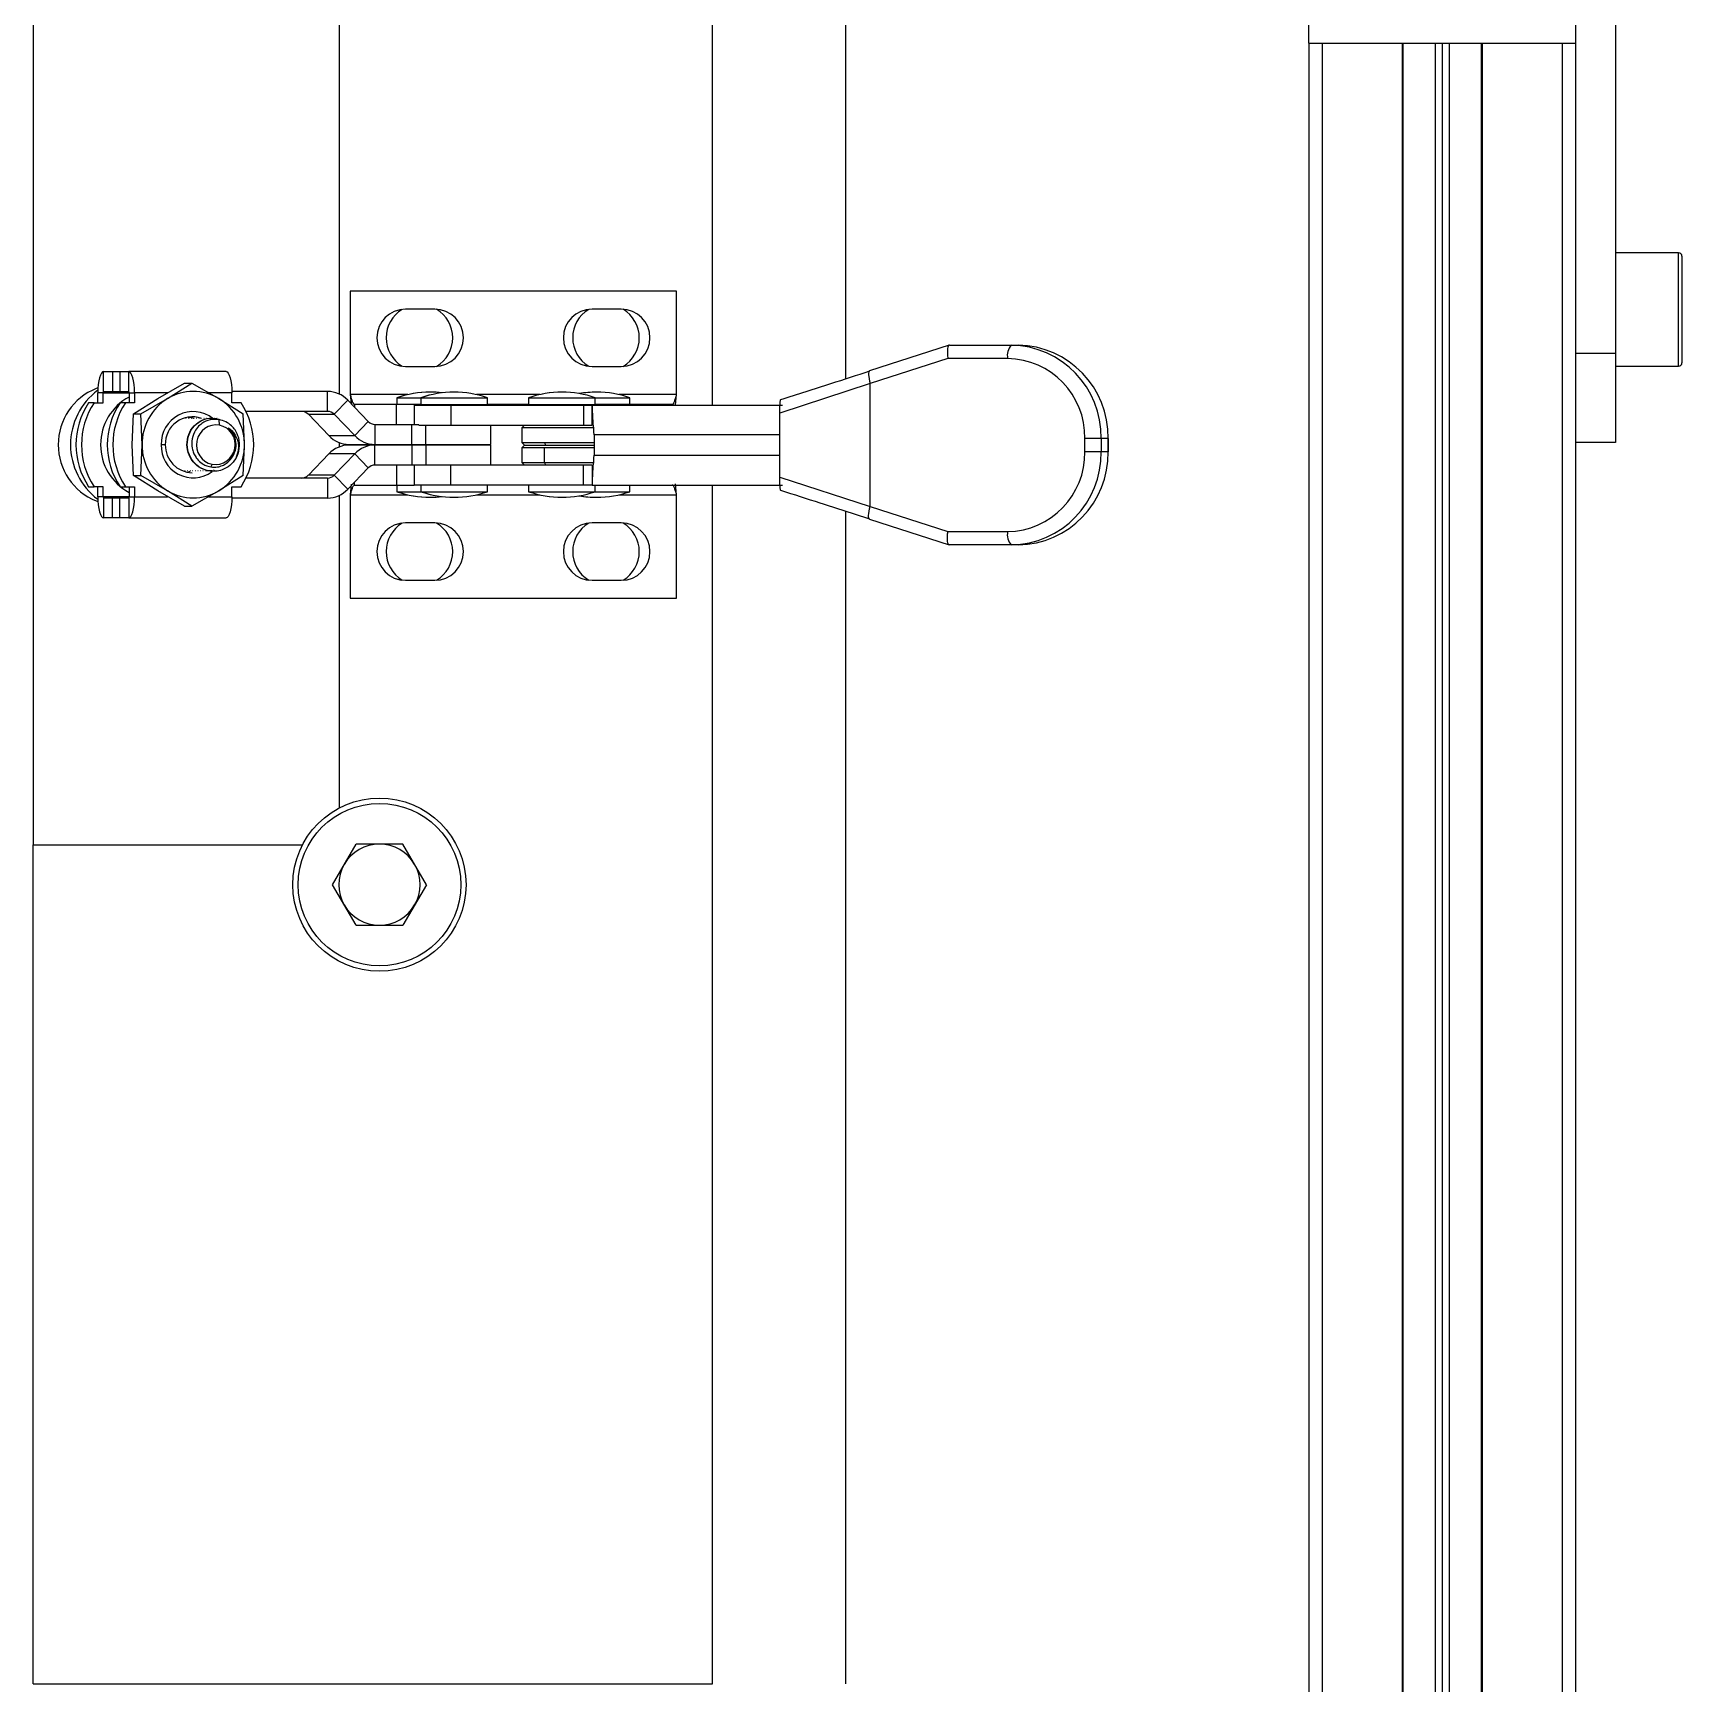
# Model space of a CAD drawing. Header units: millimetres. Extents: x -190 to 12889, y -227 to 3957.
# Drawn here: x 11246.4 to 11370.1, y 500.9 to 624.9 of the extents above; entities that cross this region are included whole.
import ezdxf

# ---------------------------------------------------------------- set-up
doc = ezdxf.new("R2010")
doc.units = ezdxf.units.MM
doc.header["$LTSCALE"] = 0.7
doc.layers.get('0').update_dxf_attribs({"color": 255})

msp = doc.modelspace()

# ---------------------------------------------------------------- linework, layer by layer
at = {"color": 7, "linetype": 'Continuous', "lineweight": 25}
for p, q in [((11342.1283, 624.1098), (11342.1283, 684.1098)), ((11246.3783, 683.1098), (11246.3783, 563.9308)), ((11297.3783, 596.9308), (11297.3783, 654.8805)), ((11269.3783, 597.7497), (11269.3783, 654.1119)), ((11307.3783, 598.9094), (11307.3783, 652.9011)), ((11362.1283, 627.4111), (11362.1283, 600.8085)), ((11365.1283, 627.4111), (11365.1283, 600.8085)), ((11342.1283, 624.1098), (11362.1283, 624.1098)), ((11342.1283, 624.1098), (11342.1283, 484.1098)), ((11349.1283, 624.1098), (11349.1283, 484.1098)), ((11349.1889, 624.1098), (11349.1889, 484.1098)), ((11351.6086, 624.1098), (11351.6086, 484.1098)), ((11352.1283, 624.1098), (11352.1283, 484.1098)), ((11352.6479, 624.1098), (11352.6479, 484.1098)), ((11355.0676, 624.1098), (11355.0676, 484.1098)), ((11355.1283, 624.1098), (11355.1283, 484.1098)), ((11369.8783, 608.3598), (11365.1283, 608.3598)), ((11370.1283, 608.1098), (11370.1283, 602.5824)), ((11270.1783, 605.4811), (11270.1783, 597.7177)), ((11294.6783, 605.4811), (11270.1783, 605.4811)), ((11294.6783, 597.7177), (11294.6783, 605.4811)), ((11276.5283, 604.1311), (11274.3283, 604.1311)), ((11290.5283, 604.1311), (11288.3283, 604.1311)), ((11370.1283, 602.5824), (11370.1283, 600.1098)), ((11315.1378, 601.4308), (11309.166, 599.4905)), ((11315.1484, 601.4308), (11319.7802, 601.4308)), ((11319.7802, 601.4308), (11320.3023, 601.4308)), ((11274.3283, 599.8311), (11276.5283, 599.8311)), ((11288.3283, 599.8311), (11290.5283, 599.8311)), ((11315.0352, 600.4308), (11309.2139, 598.5394)), ((11319.5192, 600.4308), (11315.0352, 600.4308)), ((11365.1283, 600.8085), (11362.1283, 600.8085)), ((11362.1283, 600.8085), (11362.1283, 594.1098)), ((11365.1283, 600.8085), (11365.1283, 594.1098)), ((11365.1283, 599.8598), (11369.8783, 599.8598)), ((11251.6773, 599.4559), (11252.3417, 599.4559)), ((11251.6773, 597.9559), (11251.6773, 599.4559)), ((11252.3417, 599.4559), (11252.3417, 597.9559)), ((11252.3417, 599.4559), (11252.8953, 599.4559)), ((11252.8953, 599.4559), (11252.8953, 597.9559)), ((11252.8953, 599.4559), (11253.5597, 599.4559)), ((11253.5597, 597.9559), (11253.5597, 599.4559)), ((11260.8627, 599.4559), (11253.5597, 599.4559)), ((11251.2463, 598.2248), (11251.12, 598.1761)), ((11251.6496, 597.8559), (11251.2344, 597.8559)), ((11251.2344, 597.1059), (11251.2344, 597.8559)), ((11251.6496, 597.1059), (11251.6496, 597.8559)), ((11251.6773, 597.9559), (11252.3417, 597.9559)), ((11252.3417, 597.9559), (11252.8953, 597.9559)), ((11252.8953, 597.9559), (11253.5597, 597.9559)), ((11253.5874, 597.8559), (11253.5874, 597.1059)), ((11253.5874, 597.8559), (11254.0027, 597.8559)), ((11253.9094, 596.2653), (11255.7323, 597.42)), ((11254.0027, 597.8559), (11254.0027, 597.1059)), ((11254.459, 596.2653), (11256.4797, 597.42)), ((11255.7323, 597.42), (11257.753, 598.5747)), ((11256.4797, 597.42), (11258.3027, 598.5747)), ((11257.753, 598.5747), (11258.3027, 598.5747)), ((11258.3027, 598.5747), (11260.3234, 597.42)), ((11260.3234, 597.42), (11262.1464, 596.2653)), ((11268.4768, 597.9559), (11261.3048, 597.9559)), ((11261.3056, 597.1059), (11261.3056, 597.8559)), ((11268.4768, 596.4559), (11268.4768, 597.9559)), ((11270.1783, 597.7177), (11270.2424, 597.0449)), ((11273.6783, 597.4811), (11273.6783, 596.9811)), ((11273.6783, 597.4811), (11273.6986, 597.4811)), ((11273.6986, 597.4811), (11275.4776, 597.4811)), ((11273.6986, 596.9811), (11273.6986, 597.4811)), ((11275.4776, 597.4811), (11275.4776, 596.9811)), ((11275.4776, 597.4811), (11275.4979, 597.4811)), ((11275.4979, 596.9811), (11275.4979, 597.4811)), ((11275.4979, 597.4811), (11280.4776, 597.4811)), ((11280.4776, 596.9811), (11280.4776, 597.4811)), ((11283.5735, 597.4811), (11283.5735, 596.9811)), ((11283.5735, 597.4811), (11283.5938, 597.4811)), ((11283.5938, 596.9811), (11283.5938, 597.4811)), ((11283.5938, 597.4811), (11288.5735, 597.4811)), ((11288.5735, 596.9811), (11288.5735, 597.4811)), ((11288.5735, 597.4808), (11291.1783, 597.4808)), ((11291.1783, 596.9811), (11291.1783, 597.4808)), ((11294.6026, 596.9245), (11294.6783, 597.7177)), ((11309.2139, 598.5394), (11302.421, 596.3305)), ((11309.2139, 589.3222), (11309.2139, 598.5394)), ((11250.9687, 597.1059), (11250.5535, 597.1059)), ((11250.9687, 597.1059), (11251.6496, 597.1059)), ((11253.3217, 597.1059), (11252.9065, 597.1059)), ((11254.0027, 597.1059), (11253.3217, 597.1059)), ((11253.8105, 593.9559), (11253.9094, 596.2653)), ((11253.9094, 596.2653), (11254.459, 596.2653)), ((11254.5579, 593.9559), (11254.459, 596.2653)), ((11261.9866, 597.1059), (11261.3056, 597.1059)), ((11262.2453, 593.9559), (11262.1464, 596.2653)), ((11268.4768, 596.4559), (11262.3617, 596.4559)), ((11267.0395, 596.2402), (11268.9773, 596.2402)), ((11268.5808, 594.6361), (11267.0395, 596.2402)), ((11268.9773, 596.2402), (11269.9965, 597.3008)), ((11268.9773, 596.2402), (11270.5186, 594.6361)), ((11269.9965, 597.3008), (11271.5378, 595.6968)), ((11270.5048, 596.9811), (11270.5048, 596.7719)), ((11273.6642, 596.9811), (11270.5048, 596.9811)), ((11273.6642, 595.4811), (11273.6642, 596.9811)), ((11275.4979, 596.9811), (11273.6642, 596.9811)), ((11274.9776, 596.9308), (11274.9776, 595.4811)), ((11274.9776, 596.9308), (11277.7323, 596.9308)), ((11275.4776, 596.9811), (11275.4979, 596.9811)), ((11275.4979, 596.9811), (11280.4776, 596.9811)), ((11276.9776, 596.9811), (11276.9776, 596.9308)), ((11277.7323, 596.9308), (11277.7323, 595.4308)), ((11277.7323, 596.9308), (11287.6989, 596.9308)), ((11278.9776, 596.9308), (11278.9776, 596.9811)), ((11282.4283, 596.9811), (11280.4776, 596.9811)), ((11283.5938, 596.9811), (11282.4283, 596.9811)), ((11283.5735, 596.9811), (11283.5938, 596.9811)), ((11283.5938, 596.9811), (11288.5735, 596.9811)), ((11285.0735, 596.9811), (11285.0735, 596.9308)), ((11287.0735, 596.9308), (11287.0735, 596.9811)), ((11287.6989, 596.9308), (11287.6989, 595.4308)), ((11287.6989, 596.9308), (11288.3514, 596.9308)), ((11288.3514, 596.9308), (11302.6271, 596.9308)), ((11288.3514, 595.4308), (11288.3514, 596.9308)), ((11291.1924, 596.9811), (11288.5735, 596.9811)), ((11294.3518, 596.9811), (11291.1924, 596.9811)), ((11294.3518, 596.9811), (11294.3518, 596.9308)), ((11302.421, 591.5311), (11302.421, 596.3305)), ((11257.6776, 595.9175), (11257.6533, 595.9175)), ((11257.8713, 595.9175), (11257.8471, 595.9175)), ((11258.4661, 595.9147), (11258.0314, 596.0337)), ((11258.0651, 595.9175), (11258.0409, 595.9175)), ((11258.2589, 595.9175), (11258.2347, 595.9175)), ((11258.4527, 595.9175), (11258.4285, 595.9175)), ((11258.6465, 595.9175), (11258.6222, 595.9175)), ((11258.8402, 595.9175), (11258.816, 595.9175)), ((11259.034, 595.9175), (11259.0098, 595.9175)), ((11259.2278, 595.9175), (11259.2036, 595.9175)), ((11259.4216, 595.9175), (11259.3973, 595.9175)), ((11259.6153, 595.9175), (11259.5911, 595.9175)), ((11259.8091, 595.9175), (11259.7849, 595.9175)), ((11260.0029, 595.9175), (11259.9787, 595.9175)), ((11260.1967, 595.9175), (11260.1725, 595.9175)), ((11260.3764, 595.4271), (11260.3387, 595.8398)), ((11271.5378, 595.6968), (11270.5186, 594.6361)), ((11272.0383, 595.4811), (11272.0383, 593.9811)), ((11272.0383, 595.4811), (11274.8134, 595.4811)), ((11274.8134, 593.9811), (11274.8134, 595.4811)), ((11274.8134, 595.4811), (11275.337, 595.4811)), ((11275.337, 595.4308), (11277.7323, 595.4308)), ((11277.7323, 595.4308), (11287.6989, 595.4308)), ((11280.7276, 593.9811), (11280.7276, 595.4308)), ((11283.2735, 595.4308), (11283.0735, 595.2308)), ((11283.0735, 595.2308), (11283.0735, 594.1308)), ((11288.4969, 595.2308), (11283.0735, 595.2308)), ((11287.6989, 595.4308), (11288.3514, 595.4308)), ((11253.9094, 591.6465), (11253.8105, 593.9559)), ((11254.459, 591.6465), (11254.5579, 593.9559)), ((11256.3061, 593.9559), (11255.9993, 593.9559)), ((11262.1464, 591.6465), (11262.2453, 593.9559)), ((11268.5808, 594.6361), (11270.5186, 594.6361)), ((11269.3783, 593.8007), (11269.3783, 594.1111)), ((11270.1005, 593.9811), (11272.0383, 593.9811)), ((11272.0383, 593.9308), (11270.1005, 593.9308)), ((11272.0383, 593.9811), (11274.8134, 593.9811)), ((11272.0383, 592.4308), (11272.0383, 593.9308)), ((11274.8134, 593.9308), (11272.0383, 593.9308)), ((11274.8134, 593.9811), (11275.8602, 593.9811)), ((11274.8134, 593.9308), (11274.8134, 592.4308)), ((11275.8602, 593.9308), (11274.8134, 593.9308)), ((11275.1783, 593.9811), (11275.1783, 593.9308)), ((11275.8602, 593.9811), (11280.7276, 593.9811)), ((11275.8602, 593.9308), (11275.8602, 592.4308)), ((11280.7276, 593.9308), (11275.8602, 593.9308)), ((11276.9776, 593.9811), (11276.9776, 593.9308)), ((11278.9776, 593.9308), (11278.9776, 593.9811)), ((11280.7276, 592.4308), (11280.7276, 593.9308)), ((11283.0735, 594.1308), (11283.2735, 593.9308)), ((11283.0735, 594.1308), (11284.7711, 594.1308)), ((11283.2735, 593.9308), (11283.0735, 593.7308)), ((11283.0735, 593.7308), (11283.0735, 592.6308)), ((11284.7711, 593.7308), (11283.0735, 593.7308)), ((11283.2735, 593.9308), (11284.8579, 593.9308)), ((11284.7711, 594.1308), (11288.4911, 594.1308)), ((11284.8579, 593.9308), (11284.7711, 594.1308)), ((11288.4911, 593.7308), (11284.7711, 593.7308)), ((11284.7711, 592.6308), (11284.7711, 593.7308)), ((11284.8579, 593.9308), (11288.4911, 593.9308)), ((11288.4911, 594.6942), (11288.4911, 593.1674)), ((11326.5375, 594.4308), (11325.3112, 594.4308)), ((11325.3112, 593.4308), (11325.3112, 594.4308)), ((11326.5375, 594.4308), (11326.5375, 593.4308)), ((11327.0596, 594.4308), (11326.5375, 594.4308)), ((11327.0596, 593.4308), (11327.0596, 594.4308)), ((11327.0596, 594.4308), (11327.0943, 594.4308)), ((11327.0943, 593.4308), (11327.0943, 594.4308)), ((11365.1283, 594.1098), (11362.1283, 594.1098)), ((11362.1283, 594.1098), (11362.1283, 484.1098)), ((11259.8143, 592.4847), (11259.722, 592.2897)), ((11267.0395, 591.6717), (11268.5808, 593.2757)), ((11270.5186, 593.2757), (11268.5808, 593.2757)), ((11270.5186, 593.2757), (11268.9773, 591.6717)), ((11271.5378, 592.2151), (11270.5186, 593.2757)), ((11274.8134, 592.4308), (11272.0383, 592.4308)), ((11273.6642, 592.4308), (11273.6642, 590.9308)), ((11275.337, 592.4308), (11274.8134, 592.4308)), ((11274.9776, 592.4308), (11274.9776, 590.9308)), ((11277.7323, 592.4308), (11275.337, 592.4308)), ((11277.7323, 590.9308), (11277.7323, 592.4308)), ((11287.6989, 592.4308), (11277.7323, 592.4308)), ((11283.0735, 592.6308), (11283.2735, 592.4308)), ((11283.0735, 592.6308), (11284.7711, 592.6308)), ((11284.7711, 592.6308), (11288.4903, 592.6308)), ((11284.8579, 592.4308), (11284.7711, 592.6308)), ((11287.6989, 590.9308), (11287.6989, 592.4308)), ((11288.3514, 592.4308), (11287.6989, 592.4308)), ((11288.3514, 592.4308), (11288.3514, 590.9308)), ((11326.5375, 593.4308), (11325.3112, 593.4308)), ((11327.0596, 593.4308), (11326.5375, 593.4308)), ((11327.0596, 593.4308), (11327.0943, 593.4308)), ((11253.9094, 591.6465), (11254.459, 591.6465)), ((11255.7323, 590.4918), (11253.9094, 591.6465)), ((11256.4797, 590.4918), (11254.459, 591.6465)), ((11257.6063, 591.9943), (11257.6036, 591.9943)), ((11257.8001, 591.9943), (11257.7759, 591.9943)), ((11257.9939, 591.9943), (11257.9697, 591.9943)), ((11258.1877, 591.9943), (11258.1634, 591.9943)), ((11258.3814, 591.9943), (11258.3572, 591.9943)), ((11258.5752, 591.9943), (11258.551, 591.9943)), ((11258.769, 591.9943), (11258.7448, 591.9943)), ((11258.9628, 591.9943), (11258.9386, 591.9943)), ((11259.1566, 591.9943), (11259.1323, 591.9943)), ((11259.3503, 591.9943), (11259.3261, 591.9943)), ((11259.8321, 591.9953), (11259.3503, 591.9943)), ((11259.5441, 591.9943), (11259.5199, 591.9943)), ((11259.9428, 592.0382), (11259.9804, 592.0717)), ((11262.1464, 591.6465), (11260.3234, 590.4918)), ((11268.4768, 591.4559), (11262.3617, 591.4559)), ((11268.9773, 591.6717), (11267.0395, 591.6717)), ((11268.4768, 591.4559), (11268.4768, 589.9559)), ((11268.9773, 591.6717), (11269.9965, 590.611)), ((11271.5378, 592.2151), (11269.9965, 590.611)), ((11302.421, 591.5311), (11309.2139, 589.3222)), ((11250.5535, 590.8059), (11250.9687, 590.8059)), ((11251.6496, 590.8059), (11250.9687, 590.8059)), ((11251.2344, 590.0559), (11251.2344, 590.8059)), ((11251.6496, 590.0559), (11251.2344, 590.0559)), ((11251.6496, 590.0559), (11251.6496, 590.8059)), ((11252.3417, 589.9559), (11251.6773, 589.9559)), ((11251.6773, 589.9559), (11251.6773, 588.4559)), ((11252.3417, 588.4559), (11252.3417, 589.9559)), ((11252.8953, 589.9559), (11252.3417, 589.9559)), ((11252.8953, 588.4559), (11252.8953, 589.9559)), ((11253.5597, 589.9559), (11252.8953, 589.9559)), ((11252.9065, 590.8059), (11253.3217, 590.8059)), ((11253.3217, 590.8059), (11254.0027, 590.8059)), ((11253.5597, 589.9559), (11253.5597, 588.4559)), ((11253.5874, 590.8059), (11253.5874, 590.0559)), ((11253.5874, 590.0559), (11254.0027, 590.0559)), ((11254.0027, 590.8059), (11254.0027, 590.0559)), ((11257.753, 589.3371), (11255.7323, 590.4918)), ((11258.3027, 589.3371), (11256.4797, 590.4918)), ((11260.3234, 590.4918), (11258.3027, 589.3371)), ((11268.4768, 589.9559), (11261.3048, 589.9559)), ((11261.3056, 590.8059), (11261.9866, 590.8059)), ((11261.3056, 590.0559), (11261.3056, 590.8059)), ((11269.3783, 566.6971), (11269.3783, 590.1622)), ((11270.2539, 590.9873), (11270.1783, 590.1942)), ((11270.1783, 590.1942), (11270.1783, 582.4308)), ((11270.5048, 590.9308), (11270.5048, 591.14)), ((11270.5048, 590.9308), (11273.6642, 590.9308)), ((11273.6642, 590.9308), (11274.9776, 590.9308)), ((11273.6783, 590.9308), (11273.6783, 590.4311)), ((11273.6783, 590.4311), (11273.6986, 590.4311)), ((11273.6986, 590.4311), (11275.4776, 590.4311)), ((11277.7323, 590.9308), (11274.9776, 590.9308)), ((11275.4776, 590.9308), (11275.4776, 590.4311)), ((11275.4776, 590.4311), (11275.4979, 590.4311)), ((11275.4979, 590.4311), (11280.4776, 590.4311)), ((11287.6989, 590.9308), (11277.7323, 590.9308)), ((11280.4776, 590.4311), (11280.4776, 590.9308)), ((11283.5735, 590.9308), (11283.5735, 590.4311)), ((11283.5735, 590.4311), (11283.5938, 590.4311)), ((11283.5938, 590.4311), (11288.5735, 590.4311)), ((11288.3514, 590.9308), (11287.6989, 590.9308)), ((11288.3514, 590.9308), (11302.6271, 590.9308)), ((11288.5728, 590.4308), (11291.1783, 590.4308)), ((11288.5735, 590.4311), (11288.5735, 590.9311)), ((11291.1783, 590.4308), (11291.1783, 590.9308)), ((11294.6783, 590.1942), (11294.5985, 591.0309)), ((11294.6783, 582.4308), (11294.6783, 590.1942)), ((11297.3783, 500.9308), (11297.3783, 590.9308)), ((11251.12, 589.7357), (11251.2463, 589.6871)), ((11257.753, 589.3371), (11258.3027, 589.3371)), ((11307.3783, 500.9308), (11307.3783, 588.9513)), ((11309.2139, 589.3222), (11315.0352, 587.4308)), ((11252.3417, 588.4559), (11251.6773, 588.4559)), ((11252.8953, 588.4559), (11252.3417, 588.4559)), ((11253.5597, 588.4559), (11252.8953, 588.4559)), ((11253.5597, 588.4559), (11260.8627, 588.4559)), ((11276.5283, 588.0808), (11274.3283, 588.0808)), ((11290.5283, 588.0808), (11288.3283, 588.0808)), ((11309.166, 588.3711), (11315.1378, 586.4308)), ((11315.0352, 587.4308), (11319.5192, 587.4308)), ((11319.7802, 586.4308), (11315.1484, 586.4308)), ((11320.3023, 586.4308), (11319.7802, 586.4308)), ((11274.3283, 583.7808), (11276.5283, 583.7808)), ((11288.3283, 583.7808), (11290.5283, 583.7808)), ((11270.1783, 582.4308), (11294.6783, 582.4308)), ((11246.3783, 500.9308), (11246.3783, 563.9308)), ((11246.3783, 563.9308), (11266.612, 563.9308)), ((11268.8593, 560.9308), (11270.6188, 563.9783)), ((11274.1377, 563.9783), (11270.6188, 563.9783)), ((11275.8972, 560.9308), (11274.1377, 563.9783)), ((11270.6188, 557.8833), (11268.8593, 560.9308)), ((11275.8972, 560.9308), (11274.1377, 557.8833)), ((11270.6188, 557.8833), (11274.1377, 557.8833)), ((11246.3783, 500.9308), (11297.3783, 500.9308))]:
    msp.add_line(p, q, dxfattribs=at)
at = {"color": 8, "linetype": 'Continuous', "lineweight": 25}
for p, q in [((11343.1283, 624.1098), (11343.1283, 484.1098)), ((11361.1283, 624.1098), (11361.1283, 484.1098)), ((11369.8783, 602.487), (11369.8783, 608.3598)), ((11369.8783, 599.8598), (11369.8783, 602.487)), ((11251.6496, 597.8559), (11253.5874, 597.8559)), ((11256.4578, 597.8559), (11254.0027, 597.8559)), ((11261.3056, 597.8559), (11259.5606, 597.8559)), ((11274.5065, 597.7177), (11270.1783, 597.7177)), ((11284.4018, 597.7177), (11279.6493, 597.7177)), ((11294.6783, 597.7177), (11290.3489, 597.7177)), ((11276.9858, 596.9308), (11276.9858, 596.9811)), ((11279.0276, 596.9308), (11279.0276, 596.9811)), ((11282.4283, 596.9308), (11282.4283, 596.9811)), ((11285.0816, 596.9308), (11285.0816, 596.9811)), ((11291.1924, 596.9308), (11291.1924, 596.9811)), ((11275.8602, 593.9811), (11275.8602, 595.4308)), ((11275.1864, 593.9308), (11275.1864, 593.9811)), ((11276.9858, 593.9308), (11276.9858, 593.9811)), ((11302.421, 594.6942), (11288.4911, 594.6942)), ((11288.4911, 593.1674), (11302.421, 593.1674)), ((11253.5874, 590.0559), (11251.6496, 590.0559)), ((11254.0027, 590.0559), (11256.4578, 590.0559)), ((11259.5606, 590.0559), (11261.3056, 590.0559)), ((11270.1783, 590.1942), (11274.5077, 590.1942)), ((11273.6986, 590.4311), (11273.6986, 590.9308)), ((11275.4979, 590.4311), (11275.4979, 590.9308)), ((11279.6482, 590.1942), (11284.4029, 590.1942)), ((11283.5938, 590.4311), (11283.5938, 590.9308)), ((11290.35, 590.1942), (11294.6783, 590.1942))]:
    msp.add_line(p, q, dxfattribs=at)
at = {"color": 7, "linetype": 'Continuous', "lineweight": 25, "flags": 128}
for points in [[(11251.6773, 599.4559), (11251.5909, 599.4252), (11251.5078, 599.3341), (11251.4312, 599.1863), (11251.3641, 598.9873), (11251.309, 598.7448), (11251.2681, 598.4682), (11251.2429, 598.1681), (11251.2344, 597.8559)], [(11254.0027, 597.8559), (11253.9941, 598.1681), (11253.9689, 598.4682), (11253.928, 598.7448), (11253.8729, 598.9873), (11253.8058, 599.1863), (11253.7292, 599.3341), (11253.6461, 599.4252), (11253.5597, 599.4559)], [(11260.8627, 599.4559), (11260.9491, 599.4252), (11261.0322, 599.3341), (11261.1088, 599.1863), (11261.1759, 598.9873), (11261.231, 598.7448), (11261.2719, 598.4682), (11261.2971, 598.1681), (11261.3056, 597.8559)], [(11251.6773, 597.9559), (11251.6719, 597.954), (11251.6667, 597.9483), (11251.6619, 597.9391), (11251.6577, 597.9266), (11251.6543, 597.9115), (11251.6517, 597.8942), (11251.6502, 597.8754), (11251.6496, 597.8559)], [(11253.5874, 597.8559), (11253.5869, 597.8754), (11253.5853, 597.8942), (11253.5827, 597.9115), (11253.5793, 597.9266), (11253.5751, 597.9391), (11253.5703, 597.9483), (11253.5651, 597.954), (11253.5597, 597.9559)], [(11258.1395, 595.9463), (11258.0479, 595.9885), (11257.9377, 596.0322)], [(11257.9644, 591.8895), (11258.0479, 591.9234), (11258.1645, 591.978)], [(11251.2344, 590.0559), (11251.2429, 589.7438), (11251.2681, 589.4436), (11251.309, 589.167), (11251.3641, 588.9246), (11251.4312, 588.7256), (11251.5078, 588.5777), (11251.5909, 588.4867), (11251.6773, 588.4559)], [(11251.6496, 590.0559), (11251.6502, 590.0364), (11251.6517, 590.0177), (11251.6543, 590.0004), (11251.6577, 589.9852), (11251.6619, 589.9728), (11251.6667, 589.9635), (11251.6719, 589.9578), (11251.6773, 589.9559)], [(11253.5597, 588.4559), (11253.6461, 588.4867), (11253.7292, 588.5777), (11253.8058, 588.7256), (11253.8729, 588.9246), (11253.928, 589.167), (11253.9689, 589.4436), (11253.9941, 589.7438), (11254.0027, 590.0559)], [(11253.5597, 589.9559), (11253.5651, 589.9578), (11253.5703, 589.9635), (11253.5751, 589.9728), (11253.5793, 589.9852), (11253.5827, 590.0004), (11253.5853, 590.0177), (11253.5869, 590.0364), (11253.5874, 590.0559)], [(11261.3056, 590.0559), (11261.2971, 589.7438), (11261.2719, 589.4436), (11261.231, 589.167), (11261.1759, 588.9246), (11261.1088, 588.7256), (11261.0322, 588.5777), (11260.9491, 588.4867), (11260.8627, 588.4559)]]:
    msp.add_lwpolyline(points, dxfattribs=at)
at = {"color": 8, "linetype": 'Continuous', "lineweight": 25, "flags": 128}
for points in [[(11309.166, 599.4905), (11309.1407, 599.4752), (11309.1082, 599.4209), (11309.0897, 599.3328), (11309.0861, 599.2141), (11309.0974, 599.0695), (11309.1232, 598.9045), (11309.1626, 598.7255), (11309.2139, 598.5394)], [(11309.166, 588.3711), (11309.1407, 588.3864), (11309.1082, 588.4407), (11309.0897, 588.5288), (11309.0861, 588.6475), (11309.0974, 588.7921), (11309.1232, 588.9571), (11309.1626, 589.136), (11309.2139, 589.3222)]]:
    msp.add_lwpolyline(points, dxfattribs=at)
at = {"color": 7, "linetype": 'Continuous', "lineweight": 25}
for radius in [6.5, 6.1]:
    msp.add_circle((11272.3783, 560.9308), radius, dxfattribs=at)
for centre, radius, start, end in [((11369.8783, 608.1098), 0.25, 0, 90), ((11274.3283, 601.9811), 2.15, 90, 270), ((11275.3783, 601.9811), 2.5, 121.332463, 238.667534), ((11276.5283, 601.9811), 2.15, 270, 90), ((11275.3783, 601.9811), 2.5, 300.866919, 59.133083), ((11288.3283, 601.9811), 2.15, 90, 270), ((11289.3783, 601.9811), 2.5, 121.332177, 238.667824), ((11290.5283, 601.9811), 2.15, 270, 90), ((11289.3783, 601.9811), 2.5, 300.867003, 59.133001), ((11320.6727, 600.6638), 1.1768, 139.321668, 191.418189), ((11319.6567, 594.55), 6.8819, 359.007126, 88.971461), ((11320.1788, 594.55), 6.8819, 359.007126, 88.971461), ((11319.4133, 594.533), 5.8987, 359.007126, 88.971461), ((11369.8783, 600.1098), 0.25, 270, 0), ((11252.8213, 593.9559), 4.5502, 111.95525, 248.04475), ((11254.298, 593.9559), 5.106, 126.827672, 233.172328), ((11255.5114, 593.9559), 4.0646, 118.2523, 241.7477), ((11258.5887, 593.9848), 4.0309, 121.546998, 180.411075), ((11258.4016, 594.2384), 3.717, 58.865886, 121.134114), ((11258.2145, 593.9848), 4.0309, 359.588925, 58.453002), ((11268.4691, 595.8477), 2.1082, 43.57165, 89.790531), ((11276.1783, 590.2972), 7.6064, 90, 109.188073), ((11276.1787, 590.4142), 7.4894, 90.003463, 109.338804), ((11277.9776, 590.2972), 7.6064, 90, 109.188073), ((11277.9781, 590.4142), 7.4894, 90.003463, 109.338804), ((11276.1783, 590.2972), 7.6064, 83.207167, 90), ((11277.9776, 590.2972), 7.6064, 70.811927, 90), ((11286.0735, 590.2972), 7.6064, 90, 109.188073), ((11286.0739, 590.4142), 7.4894, 90.003463, 109.338804), ((11286.0735, 590.2972), 7.6064, 70.811927, 90), ((11288.6783, 590.297), 7.6064, 90, 99.853328), ((11288.6783, 590.297), 7.6064, 70.811927, 90), ((11255.2782, 593.9559), 5.6785, 146.308545, 213.691455), ((11255.6935, 593.9559), 5.6785, 146.308545, 213.691455), ((11257.6313, 593.9559), 5.6785, 146.308545, 213.691455), ((11258.0465, 593.9559), 5.6785, 146.308545, 213.691455), ((11258.3975, 594.0395), 2.3997, 52.024266, 181.997054), ((11257.2618, 593.9559), 5.6785, 326.308545, 33.691455), ((11266.5364, 595.7616), 0.6943, 43.57165, 89.790531), ((11268.4742, 595.7616), 0.6943, 43.57165, 89.790531), ((11258.3333, 594.0188), 2.0282, 70.33402, 181.7764), ((11260.1389, 593.9476), 1.4985, 80.88319, 257.486702), ((11260.0517, 593.9643), 1.4985, 260.88319, 77.486702), ((11272.0409, 596.1754), 0.6943, 223.57165, 269.790531), ((11258.5887, 593.927), 4.0309, 179.588925, 238.453002), ((11258.3984, 593.8725), 2.4005, 178.009255, 306.339859), ((11258.3659, 593.9157), 2.0602, 178.881038, 268.835524), ((11258.2145, 593.927), 4.0309, 301.546998, 0.411075), ((11259.8094, 593.9562), 2.0696, 330.18286, 14.148688), ((11270.1083, 596.0892), 2.1082, 223.57165, 269.790531), ((11270.1083, 591.8226), 2.1082, 90.209469, 136.42835), ((11272.046, 596.0892), 2.1082, 223.57165, 269.790531), ((11272.046, 591.8226), 2.1082, 90.209469, 136.42835), ((11272.0409, 591.7365), 0.6943, 90.209469, 136.42835), ((11319.4133, 593.3286), 5.8987, 271.028539, 0.992874), ((11319.6567, 593.3115), 6.8819, 271.028539, 0.992874), ((11320.1788, 593.3115), 6.8819, 271.028539, 0.992874), ((11266.5364, 592.1502), 0.6943, 270.209469, 316.42835), ((11268.4742, 592.1502), 0.6943, 270.209469, 316.42835), ((11258.4016, 593.6734), 3.717, 238.865886, 301.134114), ((11268.4691, 592.0641), 2.1082, 270.209469, 316.42835), ((11276.1783, 597.6149), 7.6064, 250.811927, 270), ((11276.1787, 597.4979), 7.4894, 250.661196, 269.996537), ((11277.9776, 597.6149), 7.6064, 250.811927, 270), ((11277.9781, 597.4979), 7.4894, 250.661196, 269.996537), ((11276.1783, 597.6149), 7.6064, 270, 276.792833), ((11277.9776, 597.6149), 7.6064, 270, 289.188073), ((11286.0735, 597.6149), 7.6064, 250.811927, 270), ((11286.0739, 597.4979), 7.4894, 250.661196, 269.996537), ((11286.0735, 597.6149), 7.6064, 270, 289.188073), ((11288.6783, 597.6146), 7.6064, 260.135562, 270), ((11288.6783, 597.6146), 7.6064, 270, 289.188073), ((11274.3283, 585.9308), 2.15, 90, 270), ((11275.3783, 585.9308), 2.5, 121.333008, 238.666981), ((11276.5283, 585.9308), 2.15, 270, 90), ((11275.3783, 585.9308), 2.5, 300.866934, 59.133068), ((11288.3283, 585.9308), 2.15, 90, 270), ((11289.3783, 585.9308), 2.5, 121.332568, 238.667427), ((11290.5283, 585.9308), 2.15, 270, 90), ((11289.3783, 585.9308), 2.5, 300.867142, 59.132864), ((11320.6727, 587.1978), 1.1768, 168.581811, 220.678332), ((11272.3783, 560.9308), 3.0475, 90, 150), ((11272.3783, 560.9308), 3.0475, 30, 90), ((11272.3783, 560.9308), 3.0475, 150, 210), ((11272.3783, 560.9308), 3.0475, 330, 30), ((11272.3783, 560.9308), 3.0475, 210, 270), ((11272.3783, 560.9308), 3.0475, 270, 330)]:
    msp.add_arc(centre, radius, start, end, dxfattribs=at)
at = {"color": 8, "linetype": 'Continuous', "lineweight": 25}
for centre, radius, start, end in [((11288.6783, 590.4182), 7.4851, 90.000593, 99.973965), ((11288.6784, 597.4935), 7.4853, 260.014946, 269.999297)]:
    msp.add_arc(centre, radius, start, end, dxfattribs=at)
at = {"color": 7, "linetype": 'Continuous', "lineweight": 25}
for points, knots in [([(11315.1484, 601.4308), (11315.1254, 601.4233), (11315.0775, 601.4077), (11315.0255, 601.2792), (11314.9946, 601.0637), (11314.9937, 600.7686), (11315.0217, 600.5405), (11315.0352, 600.4308)], [0, 0, 0, 0, 0.17582505, 0.36543509, 0.56171198, 0.7891282, 1, 1, 1, 1]), ([(11302.5054, 597.3497), (11303.7618, 597.7493), (11306.0056, 598.463), (11308.2142, 599.1787), (11309.1861, 599.4936)], [0, 0, 0, 0, 0.55995584, 1, 1, 1, 1]), ([(11302.421, 596.3305), (11302.4222, 596.4662), (11302.4239, 596.6702), (11302.4344, 596.9116), (11302.4448, 597.0704), (11302.4577, 597.2004), (11302.4725, 597.293), (11302.4887, 597.3492), (11302.4998, 597.3496), (11302.5054, 597.3497)], [0, 0, 0, 0, 0.24918109, 0.37465106, 0.49918946, 0.62434502, 0.74910658, 0.87430808, 1, 1, 1, 1]), ([(11259.5199, 591.9943), (11259.2722, 592.0759), (11258.7845, 592.2366), (11258.2318, 592.8204), (11257.9233, 593.5535), (11257.9129, 594.3559), (11258.195, 595.0978), (11258.7241, 595.6576), (11259.4283, 595.9814), (11259.9218, 595.939), (11260.1725, 595.9175)], [0, 0, 0, 0, 0.12624663, 0.24855661, 0.37590898, 0.5, 0.62409102, 0.75144339, 0.87375337, 1, 1, 1, 1]), ([(11259.5441, 591.9943), (11259.2964, 592.0759), (11258.8087, 592.2366), (11258.2561, 592.8204), (11257.9475, 593.5535), (11257.9371, 594.3559), (11258.2192, 595.0978), (11258.7483, 595.6576), (11259.4525, 595.9814), (11259.946, 595.939), (11260.1967, 595.9175)], [0, 0, 0, 0, 0.12624663, 0.24855661, 0.37590898, 0.5, 0.62409102, 0.75144339, 0.87375337, 1, 1, 1, 1]), ([(11260.3387, 595.8398), (11260.1111, 595.8521), (11259.659, 595.8765), (11259.2264, 595.6722), (11258.9895, 595.5025), (11258.8116, 595.3584), (11258.5146, 595.0086), (11258.2743, 594.4054), (11258.2741, 593.7983), (11258.411, 593.3432), (11258.5229, 593.1322), (11258.5905, 593.03), (11258.6001, 593.0156), (11258.6352, 592.9645), (11258.7739, 592.7814), (11259.0112, 592.5681), (11259.3654, 592.3724), (11259.5911, 592.32), (11259.722, 592.2897)], [0, 0, 0, 0, 0.12559889, 0.24945955, 0.25341415, 0.28549486, 0.37461385, 0.49934378, 0.62401908, 0.68703415, 0.74953001, 0.74986943, 0.75228754, 0.75877469, 0.78289088, 0.87480014, 0.92737554, 1, 1, 1, 1]), ([(11261.8162, 594.4621), (11261.7365, 594.6711), (11261.6066, 595.0119), (11261.2549, 595.4087), (11260.8554, 595.7045), (11260.5164, 595.7933), (11260.3387, 595.8398)], [0, 0, 0, 0, 0.3063271, 0.49966999, 0.73779435, 1, 1, 1, 1]), ([(11261.019, 595.2349), (11261.1038, 595.1749), (11261.2737, 595.0547), (11261.5477, 594.7328), (11261.7749, 594.2385), (11261.8269, 593.5617), (11261.6791, 593.139), (11261.605, 592.9271)], [0, 0, 0, 0, 0.12546708, 0.25112638, 0.50040526, 0.74963003, 1, 1, 1, 1]), ([(11261.605, 592.9271), (11261.4665, 592.7392), (11261.1934, 592.3688), (11260.6327, 592.0629), (11260.0711, 591.9308), (11259.7219, 591.9729), (11259.5441, 591.9943)], [0, 0, 0, 0, 0.28474564, 0.56135718, 0.77666663, 1, 1, 1, 1]), ([(11259.722, 592.2897), (11259.888, 592.2781), (11260.1847, 592.2575), (11260.5869, 592.3777), (11260.9684, 592.5824), (11261.166, 592.8131), (11261.2841, 592.9509)], [0, 0, 0, 0, 0.279822236, 0.499896747, 0.701212562, 1, 1, 1, 1]), ([(11302.5054, 590.5119), (11302.4998, 590.5121), (11302.4887, 590.5124), (11302.4726, 590.5683), (11302.4577, 590.6606), (11302.4449, 590.7905), (11302.4344, 590.9494), (11302.4239, 591.1908), (11302.4222, 591.3952), (11302.421, 591.5311)], [0, 0, 0, 0, 0.125255273, 0.250361605, 0.374843487, 0.500398147, 0.624668425, 0.750549801, 1, 1, 1, 1]), ([(11309.1861, 588.368), (11307.9482, 588.7688), (11305.7378, 589.4845), (11303.493, 590.198), (11302.5054, 590.5119)], [0, 0, 0, 0, 0.56004978, 1, 1, 1, 1]), ([(11315.1484, 586.4308), (11315.1254, 586.4383), (11315.0775, 586.4539), (11315.0255, 586.5824), (11314.9946, 586.7979), (11314.9937, 587.0929), (11315.0217, 587.3211), (11315.0352, 587.4308)], [0, 0, 0, 0, 0.17582505, 0.36543509, 0.56171198, 0.7891282, 1, 1, 1, 1])]:
    msp.add_open_spline(points, degree=3, knots=knots, dxfattribs=at)
for points in [[(11270.1783, 597.7177), (11270.2055, 597.6211), (11270.2599, 597.4281), (11270.3415, 597.1846), (11270.4231, 597.0143), (11270.4776, 596.9921), (11270.5048, 596.9811)], [(11294.3518, 596.9811), (11294.379, 596.9921), (11294.4334, 597.0143), (11294.515, 597.1846), (11294.5966, 597.4281), (11294.6511, 597.6211), (11294.6783, 597.7177)], [(11288.4911, 594.6942), (11288.467, 594.9873), (11288.4187, 595.5734), (11288.3803, 596.3127), (11288.3601, 596.8299), (11288.3543, 596.8972), (11288.3514, 596.9308)], [(11261.2841, 592.9509), (11261.3927, 593.1336), (11261.6098, 593.4989), (11261.6448, 594.1549), (11261.4607, 594.7834), (11261.1662, 595.0844), (11261.019, 595.2349)], [(11288.3514, 590.9308), (11288.3543, 590.9644), (11288.3601, 591.0317), (11288.3803, 591.5489), (11288.4187, 592.2882), (11288.467, 592.8743), (11288.4911, 593.1674)], [(11270.5048, 590.9308), (11270.4776, 590.9197), (11270.4231, 590.8976), (11270.3415, 590.7272), (11270.2599, 590.4838), (11270.2055, 590.2907), (11270.1783, 590.1942)], [(11294.6783, 590.1942), (11294.6511, 590.2907), (11294.5966, 590.4838), (11294.515, 590.7272), (11294.4334, 590.8976), (11294.379, 590.9197), (11294.3518, 590.9308)]]:
    msp.add_open_spline(points, degree=3, dxfattribs=at)

doc.saveas('drawing.dxf')
